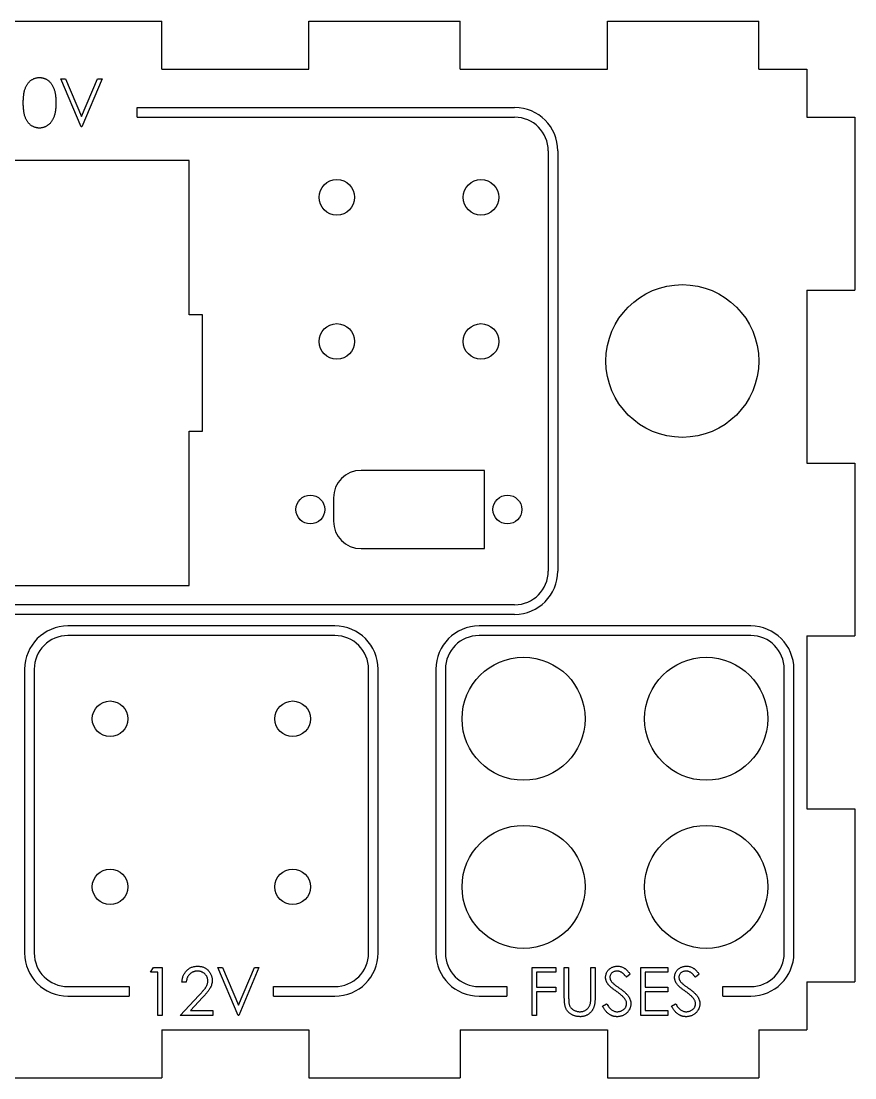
# Model space of a CAD drawing. Header units: millimetres. Extents: x -80 to 80, y -55 to 55.
# Drawn here: x -6.7 to 80, y -55 to 55 of the extents above; entities that cross this region are included whole.
import ezdxf

# ---------------------------------------------------------------- set-up
doc = ezdxf.new("R2010")
doc.units = ezdxf.units.MM

msp = doc.modelspace()

# ---------------------------------------------------------------- linework, layer by layer
at = {"color": 7, "linetype": 'Continuous', "lineweight": 25}
for p, q in [((-7.88, 55), (7.88, 55)), ((7.88, 50), (7.88, 55)), ((23.19, 55), (38.94, 55)), ((23.19, 50), (23.19, 55)), ((38.94, 50), (38.94, 55)), ((54.25, 55), (70, 55)), ((54.25, 50), (54.25, 55)), ((70, 50), (70, 55)), ((7.88, 50), (23.19, 50)), ((38.94, 50), (54.25, 50)), ((70, 50), (75, 50)), ((75, 50), (75, 45)), ((-0.49, 44), (-2.61, 49)), ((-2.61, 49), (-2.13, 49)), ((-2.13, 49), (-0.46, 45.06)), ((-0.46, 45.06), (1.2, 49)), ((1.69, 49), (-0.43, 44)), ((1.2, 49), (1.69, 49)), ((5.34, 45), (5.34, 46)), ((5.34, 46), (44.6, 46)), ((-0.43, 44), (-0.49, 44)), ((5.34, 45), (44.6, 45)), ((75, 45), (80, 45)), ((80, 45), (80, 27)), ((48.1, 41.5), (48.1, -2.25)), ((49.1, 41.5), (49.1, -2.25)), ((10.75, 40.5), (-67.5, 40.5)), ((10.75, 24.43), (10.75, 40.5)), ((75, 27), (75, 9)), ((75, 27), (80, 27)), ((12.12, 24.43), (10.75, 24.43)), ((12.12, 12.32), (12.12, 24.43)), ((10.75, 12.32), (12.12, 12.32)), ((10.75, -3.75), (10.75, 12.32)), ((75, 9), (80, 9)), ((80, 9), (80, -9)), ((41.45, 8.24), (28.62, 8.24)), ((41.45, 0.09), (41.45, 8.24)), ((25.75, 5.37), (25.75, 2.96)), ((28.62, 0.09), (41.45, 0.09)), ((-67.5, -3.75), (10.75, -3.75)), ((44.6, -5.75), (-68.92, -5.75)), ((44.6, -6.75), (-68.92, -6.75)), ((25.9, -7.96), (-1.88, -7.96)), ((69.16, -7.96), (40.9, -7.96)), ((25.9, -8.96), (-1.88, -8.96)), ((69.16, -8.96), (40.9, -8.96)), ((75, -9), (75, -27)), ((75, -9), (80, -9)), ((-6.38, -12.46), (-6.38, -42)), ((-5.38, -12.46), (-5.38, -42)), ((29.4, -42), (29.4, -12.46)), ((30.4, -42), (30.4, -12.46)), ((36.4, -12.46), (36.4, -42)), ((37.4, -12.46), (37.4, -42)), ((72.66, -42), (72.66, -12.46)), ((73.66, -42), (73.66, -12.46)), ((75, -27), (80, -27)), ((80, -27), (80, -45)), ((6.72, -44.01), (7.02, -43.5)), ((7.02, -43.5), (7.94, -43.5)), ((7.94, -43.5), (7.94, -48.5)), ((15.82, -48.5), (13.71, -43.5)), ((13.71, -43.5), (14.19, -43.5)), ((14.19, -43.5), (15.86, -47.44)), ((15.86, -47.44), (17.52, -43.5)), ((18, -43.5), (15.89, -48.5)), ((17.52, -43.5), (18, -43.5)), ((46.44, -48.5), (46.44, -43.5)), ((46.44, -43.5), (48.88, -43.5)), ((48.88, -43.5), (48.88, -44.01)), ((49.77, -46.52), (49.77, -43.5)), ((49.77, -43.5), (50.22, -43.5)), ((50.22, -43.5), (50.22, -46.5)), ((52.53, -46.5), (52.53, -43.5)), ((52.53, -43.5), (52.98, -43.5)), ((52.98, -43.5), (52.98, -46.52)), ((57.72, -48.5), (57.72, -43.5)), ((57.72, -43.5), (60.54, -43.5)), ((60.54, -43.5), (60.54, -44.01)), ((7.49, -44.01), (6.72, -44.01)), ((7.49, -48.5), (7.49, -44.01)), ((10.44, -45.04), (9.99, -45.04)), ((48.88, -44.01), (46.89, -44.01)), ((46.89, -44.01), (46.89, -45.55)), ((56.63, -44.22), (56.23, -44.53)), ((60.54, -44.01), (58.17, -44.01)), ((58.17, -44.01), (58.17, -45.55)), ((63.81, -44.22), (63.41, -44.53)), ((75, -45), (75, -50)), ((75, -45), (80, -45)), ((-1.88, -45.5), (4.51, -45.5)), ((4.51, -45.5), (4.51, -46.5)), ((19.51, -46.5), (19.51, -45.5)), ((19.51, -45.5), (25.9, -45.5)), ((40.9, -45.5), (43.78, -45.5)), ((43.78, -45.5), (43.78, -46.5)), ((46.89, -45.55), (48.88, -45.55)), ((48.88, -46.06), (46.89, -46.06)), ((46.89, -46.06), (46.89, -48.5)), ((48.88, -45.55), (48.88, -46.06)), ((58.17, -45.55), (60.54, -45.55)), ((60.54, -46.06), (58.17, -46.06)), ((58.17, -46.06), (58.17, -47.99)), ((60.54, -45.55), (60.54, -46.06)), ((66.28, -46.5), (66.28, -45.5)), ((66.28, -45.5), (69.16, -45.5)), ((-1.88, -46.5), (4.51, -46.5)), ((9.8, -48.5), (11.74, -46.43)), ((12.12, -46.65), (10.87, -47.99)), ((19.51, -46.5), (25.9, -46.5)), ((40.9, -46.5), (43.78, -46.5)), ((53.75, -47.54), (54.17, -47.28)), ((60.93, -47.54), (61.35, -47.28)), ((66.28, -46.5), (69.16, -46.5)), ((10.87, -47.99), (13.2, -47.99)), ((13.2, -47.99), (13.2, -48.5)), ((58.17, -47.99), (60.54, -47.99)), ((60.54, -47.99), (60.54, -48.5)), ((7.94, -48.5), (7.49, -48.5)), ((13.2, -48.5), (9.8, -48.5)), ((15.89, -48.5), (15.82, -48.5)), ((46.89, -48.5), (46.44, -48.5)), ((60.54, -48.5), (57.72, -48.5)), ((7.88, -50), (7.88, -55)), ((7.88, -50), (23.19, -50)), ((23.19, -50), (23.19, -55)), ((38.94, -50), (38.94, -55)), ((38.94, -50), (54.25, -50)), ((54.25, -50), (54.25, -55)), ((70, -50), (70, -55)), ((70, -50), (75, -50)), ((-7.88, -55), (7.88, -55)), ((23.19, -55), (38.94, -55)), ((54.25, -55), (70, -55))]:
    msp.add_line(p, q, dxfattribs=at)
for centre, radius in [((26.1, 36.66), 1.85), ((41.1, 36.66), 1.85), ((62.05, 19.62), 7.95), ((26.1, 21.66), 1.85), ((41.1, 21.66), 1.85), ((23.35, 4.16), 1.5), ((43.85, 4.16), 1.5), ((45.53, -17.62), 6.4), ((64.53, -17.62), 6.4), ((2.51, -17.62), 1.85), ((21.51, -17.62), 1.85), ((45.53, -35.12), 6.4), ((64.53, -35.12), 6.4), ((2.51, -35.12), 1.85), ((21.51, -35.12), 1.85)]:
    msp.add_circle(centre, radius, dxfattribs=at)
for centre, radius, start, end in [((44.6, 41.5), 4.5, 0, 90), ((44.6, 41.5), 3.5, 0, 90), ((28.62, 5.37), 2.87, 90, 180), ((28.62, 2.96), 2.87, 180, 270), ((44.6, -2.25), 3.5, 270, 0), ((44.6, -2.25), 4.5, 270, 0), ((-1.88, -12.46), 4.5, 90, 180), ((25.9, -12.46), 4.5, 0, 90), ((40.9, -12.46), 4.5, 90, 180), ((69.16, -12.46), 4.5, 0, 90), ((-1.88, -12.46), 3.5, 90, 180), ((25.9, -12.46), 3.5, 0, 90), ((40.9, -12.46), 3.5, 90, 180), ((69.16, -12.46), 3.5, 0, 90), ((-1.88, -42), 4.5, 180, 270), ((-1.88, -42), 3.5, 180, 270), ((25.9, -42), 4.5, 270, 0), ((25.9, -42), 3.5, 270, 0), ((40.9, -42), 4.5, 180, 270), ((40.9, -42), 3.5, 180, 270), ((69.16, -42), 4.5, 270, 0), ((69.16, -42), 3.5, 270, 0)]:
    msp.add_arc(centre, radius, start, end, dxfattribs=at)
for points, knots in [([(-6.52, 46.5), (-6.52, 46.58), (-6.52, 46.73), (-6.51, 46.96), (-6.49, 47.17), (-6.47, 47.37), (-6.44, 47.56), (-6.4, 47.73), (-6.36, 47.88), (-6.31, 48.03), (-6.25, 48.16), (-6.19, 48.28), (-6.13, 48.4), (-6.05, 48.51), (-5.98, 48.6), (-5.89, 48.69), (-5.81, 48.78), (-5.71, 48.85), (-5.61, 48.91), (-5.51, 48.97), (-5.41, 49.02), (-5.3, 49.06), (-5.19, 49.09), (-5.08, 49.11), (-4.96, 49.13), (-4.89, 49.13), (-4.85, 49.13)], [0, 0, 0, 0, 0.068595, 0.133246, 0.194313, 0.251279, 0.304513, 0.354235, 0.400481, 0.443411, 0.484015, 0.523252, 0.561042, 0.5979, 0.633518, 0.668314, 0.702496, 0.736685, 0.770293, 0.803437, 0.835913, 0.86846, 0.900847, 0.933467, 0.966258, 1, 1, 1, 1]), ([(-4.85, 49.13), (-4.81, 49.13), (-4.73, 49.13), (-4.61, 49.11), (-4.5, 49.09), (-4.39, 49.06), (-4.28, 49.02), (-4.17, 48.97), (-4.07, 48.92), (-3.97, 48.85), (-3.87, 48.77), (-3.78, 48.69), (-3.7, 48.6), (-3.62, 48.5), (-3.54, 48.39), (-3.47, 48.27), (-3.41, 48.14), (-3.35, 48), (-3.29, 47.86), (-3.25, 47.7), (-3.21, 47.53), (-3.18, 47.35), (-3.15, 47.15), (-3.13, 46.94), (-3.12, 46.72), (-3.12, 46.57), (-3.12, 46.5)], [0, 0, 0, 0, 0.033788, 0.067194, 0.099862, 0.132567, 0.165151, 0.197913, 0.231319, 0.265083, 0.299255, 0.334399, 0.369943, 0.406284, 0.444064, 0.482998, 0.523354, 0.565537, 0.609613, 0.656391, 0.705885, 0.758325, 0.813832, 0.872795, 0.934722, 1, 1, 1, 1]), ([(-4.85, 43.87), (-4.89, 43.87), (-4.96, 43.87), (-5.08, 43.89), (-5.19, 43.91), (-5.3, 43.94), (-5.41, 43.98), (-5.51, 44.03), (-5.61, 44.08), (-5.71, 44.15), (-5.8, 44.22), (-5.89, 44.3), (-5.97, 44.39), (-6.05, 44.49), (-6.12, 44.6), (-6.19, 44.71), (-6.25, 44.84), (-6.31, 44.97), (-6.36, 45.11), (-6.4, 45.27), (-6.44, 45.44), (-6.47, 45.63), (-6.49, 45.83), (-6.51, 46.04), (-6.52, 46.26), (-6.52, 46.42), (-6.52, 46.5)], [0, 0, 0, 0, 0.033787, 0.066622, 0.099285, 0.131361, 0.163585, 0.196104, 0.228902, 0.262158, 0.295991, 0.330218, 0.36506, 0.400951, 0.43762, 0.475708, 0.515381, 0.556414, 0.599765, 0.646424, 0.696431, 0.749782, 0.806573, 0.867436, 0.931887, 1, 1, 1, 1]), ([(-3.12, 46.5), (-3.12, 46.42), (-3.12, 46.27), (-3.13, 46.05), (-3.15, 45.85), (-3.18, 45.65), (-3.21, 45.47), (-3.25, 45.3), (-3.29, 45.15), (-3.34, 45), (-3.4, 44.86), (-3.47, 44.74), (-3.54, 44.62), (-3.61, 44.51), (-3.69, 44.41), (-3.78, 44.31), (-3.87, 44.23), (-3.97, 44.15), (-4.07, 44.09), (-4.17, 44.03), (-4.28, 43.98), (-4.39, 43.94), (-4.5, 43.91), (-4.61, 43.89), (-4.73, 43.87), (-4.81, 43.87), (-4.85, 43.87)], [0, 0, 0, 0, 0.065063, 0.126773, 0.185516, 0.240765, 0.29298, 0.34225, 0.388919, 0.432776, 0.474628, 0.514775, 0.553606, 0.591426, 0.628028, 0.663804, 0.698984, 0.733591, 0.767628, 0.801208, 0.834264, 0.866981, 0.89972, 0.932702, 0.966176, 1, 1, 1, 1]), ([(9.99, -45.04), (9.99, -44.98), (10, -44.86), (10.03, -44.69), (10.06, -44.53), (10.12, -44.37), (10.19, -44.23), (10.27, -44.09), (10.36, -43.96), (10.47, -43.84), (10.59, -43.73), (10.72, -43.63), (10.85, -43.55), (10.99, -43.49), (11.14, -43.44), (11.29, -43.4), (11.46, -43.38), (11.57, -43.37), (11.62, -43.37)], [0, 0, 0, 0, 0.068791, 0.135103, 0.198979, 0.261904, 0.323495, 0.385195, 0.446969, 0.509765, 0.572251, 0.633405, 0.693251, 0.752583, 0.812579, 0.873275, 0.93555, 1, 1, 1, 1]), ([(11.6, -43.88), (11.56, -43.89), (11.48, -43.89), (11.37, -43.9), (11.26, -43.93), (11.16, -43.96), (11.06, -44), (10.97, -44.05), (10.88, -44.12), (10.8, -44.19), (10.72, -44.27), (10.66, -44.35), (10.6, -44.45), (10.55, -44.55), (10.51, -44.66), (10.48, -44.78), (10.45, -44.91), (10.44, -44.99), (10.44, -45.04)], [0, 0, 0, 0, 0.064439, 0.126547, 0.186887, 0.245878, 0.304041, 0.362191, 0.420976, 0.48066, 0.5406, 0.600689, 0.661936, 0.724443, 0.789038, 0.856314, 0.926352, 1, 1, 1, 1]), ([(12.68, -44.9), (12.68, -44.86), (12.68, -44.8), (12.66, -44.7), (12.64, -44.6), (12.61, -44.51), (12.56, -44.42), (12.51, -44.34), (12.44, -44.26), (12.37, -44.18), (12.29, -44.11), (12.2, -44.05), (12.11, -44), (12.02, -43.96), (11.92, -43.92), (11.82, -43.9), (11.71, -43.89), (11.64, -43.89), (11.6, -43.88)], [0, 0, 0, 0, 0.061965, 0.122122, 0.180988, 0.239933, 0.299906, 0.359989, 0.421776, 0.486576, 0.551535, 0.615018, 0.677259, 0.73973, 0.80305, 0.866495, 0.931973, 1, 1, 1, 1]), ([(11.62, -43.37), (11.68, -43.37), (11.78, -43.38), (11.94, -43.4), (12.09, -43.43), (12.23, -43.48), (12.37, -43.54), (12.49, -43.62), (12.61, -43.71), (12.72, -43.81), (12.81, -43.92), (12.9, -44.04), (12.97, -44.17), (13.03, -44.3), (13.07, -44.43), (13.11, -44.57), (13.13, -44.71), (13.13, -44.81), (13.13, -44.86)], [0, 0, 0, 0, 0.069475, 0.136517, 0.200789, 0.26383, 0.325735, 0.387291, 0.449509, 0.512968, 0.576275, 0.63758, 0.697903, 0.757172, 0.816599, 0.876653, 0.93729, 1, 1, 1, 1]), ([(54.07, -44.54), (54.07, -44.49), (54.07, -44.38), (54.11, -44.23), (54.15, -44.08), (54.22, -43.94), (54.31, -43.82), (54.42, -43.7), (54.54, -43.61), (54.67, -43.52), (54.82, -43.46), (54.97, -43.41), (55.14, -43.38), (55.24, -43.37), (55.3, -43.37)], [0, 0, 0, 0, 0.083785, 0.16578, 0.24628, 0.327461, 0.408797, 0.489715, 0.571376, 0.655523, 0.741019, 0.826547, 0.911989, 1, 1, 1, 1]), ([(55.25, -43.88), (55.2, -43.89), (55.1, -43.89), (54.96, -43.93), (54.83, -43.98), (54.72, -44.06), (54.63, -44.16), (54.56, -44.27), (54.52, -44.39), (54.52, -44.47), (54.52, -44.52)], [0, 0, 0, 0, 0.143073, 0.275903, 0.402371, 0.528414, 0.650356, 0.765895, 0.880774, 1, 1, 1, 1]), ([(56.23, -44.53), (56.2, -44.49), (56.16, -44.43), (56.08, -44.35), (56.02, -44.27), (55.95, -44.2), (55.89, -44.14), (55.83, -44.09), (55.77, -44.05), (55.7, -44), (55.61, -43.95), (55.49, -43.91), (55.37, -43.89), (55.29, -43.89), (55.25, -43.88)], [0, 0, 0, 0, 0.098469, 0.189629, 0.274184, 0.352183, 0.423199, 0.488551, 0.548473, 0.60144, 0.701198, 0.799592, 0.898545, 1, 1, 1, 1]), ([(55.3, -43.37), (55.36, -43.37), (55.48, -43.38), (55.65, -43.41), (55.81, -43.47), (55.95, -43.54), (56.05, -43.6), (56.13, -43.66), (56.21, -43.73), (56.3, -43.81), (56.38, -43.9), (56.46, -44), (56.55, -44.1), (56.6, -44.18), (56.63, -44.22)], [0, 0, 0, 0, 0.107233, 0.213252, 0.31883, 0.426794, 0.483646, 0.543604, 0.608308, 0.677127, 0.750686, 0.828713, 0.91219, 1, 1, 1, 1]), ([(61.25, -44.54), (61.25, -44.49), (61.25, -44.38), (61.28, -44.23), (61.33, -44.08), (61.4, -43.94), (61.49, -43.82), (61.59, -43.7), (61.72, -43.61), (61.85, -43.52), (62, -43.46), (62.15, -43.41), (62.31, -43.38), (62.42, -43.37), (62.48, -43.37)], [0, 0, 0, 0, 0.083785, 0.16578, 0.24628, 0.327461, 0.408797, 0.489715, 0.571376, 0.655523, 0.741019, 0.826547, 0.911989, 1, 1, 1, 1]), ([(62.43, -43.88), (62.38, -43.89), (62.28, -43.89), (62.14, -43.93), (62.01, -43.98), (61.9, -44.06), (61.81, -44.16), (61.74, -44.27), (61.7, -44.39), (61.7, -44.47), (61.7, -44.52)], [0, 0, 0, 0, 0.143073, 0.275903, 0.402371, 0.528414, 0.650356, 0.765895, 0.880774, 1, 1, 1, 1]), ([(63.41, -44.53), (63.38, -44.49), (63.33, -44.43), (63.26, -44.35), (63.2, -44.27), (63.13, -44.2), (63.07, -44.14), (63.01, -44.09), (62.95, -44.05), (62.88, -44), (62.79, -43.95), (62.67, -43.91), (62.55, -43.89), (62.47, -43.89), (62.43, -43.88)], [0, 0, 0, 0, 0.098469, 0.189629, 0.274184, 0.352183, 0.423199, 0.488551, 0.548473, 0.60144, 0.701198, 0.799592, 0.898545, 1, 1, 1, 1]), ([(62.48, -43.37), (62.54, -43.37), (62.66, -43.38), (62.83, -43.41), (62.99, -43.47), (63.13, -43.54), (63.23, -43.6), (63.31, -43.66), (63.39, -43.73), (63.48, -43.81), (63.56, -43.9), (63.64, -44), (63.73, -44.1), (63.78, -44.18), (63.81, -44.22)], [0, 0, 0, 0, 0.107233, 0.213252, 0.31883, 0.426794, 0.483646, 0.543604, 0.608308, 0.677127, 0.750686, 0.828713, 0.91219, 1, 1, 1, 1]), ([(11.74, -46.43), (11.78, -46.38), (11.88, -46.29), (12, -46.15), (12.12, -46.02), (12.22, -45.9), (12.31, -45.79), (12.39, -45.7), (12.45, -45.61), (12.52, -45.5), (12.59, -45.38), (12.64, -45.22), (12.68, -45.06), (12.68, -44.95), (12.68, -44.9)], [0, 0, 0, 0, 0.110803, 0.212829, 0.306101, 0.390647, 0.466924, 0.534481, 0.593587, 0.644557, 0.7362, 0.825024, 0.911986, 1, 1, 1, 1]), ([(13.13, -44.86), (13.13, -44.93), (13.12, -45.07), (13.08, -45.27), (13.02, -45.47), (12.94, -45.62), (12.86, -45.75), (12.8, -45.86), (12.71, -45.97), (12.62, -46.09), (12.51, -46.22), (12.39, -46.36), (12.26, -46.5), (12.17, -46.6), (12.12, -46.65)], [0, 0, 0, 0, 0.098684, 0.195635, 0.292817, 0.391719, 0.444828, 0.504322, 0.570433, 0.642613, 0.72234, 0.807957, 0.900488, 1, 1, 1, 1]), ([(54.35, -45.3), (54.33, -45.27), (54.28, -45.21), (54.22, -45.12), (54.18, -45.03), (54.14, -44.93), (54.11, -44.84), (54.08, -44.74), (54.07, -44.64), (54.07, -44.57), (54.07, -44.54)], [0, 0, 0, 0, 0.1335068, 0.262559, 0.3882644, 0.5126674, 0.6337223, 0.7553939, 0.8775529, 1, 1, 1, 1]), ([(54.52, -44.52), (54.52, -44.54), (54.52, -44.6), (54.53, -44.68), (54.55, -44.76), (54.59, -44.83), (54.63, -44.91), (54.69, -45), (54.76, -45.08), (54.82, -45.13), (54.85, -45.16)], [0, 0, 0, 0, 0.107285, 0.214746, 0.322939, 0.434116, 0.553412, 0.686073, 0.834256, 1, 1, 1, 1]), ([(61.53, -45.3), (61.51, -45.27), (61.46, -45.21), (61.4, -45.12), (61.36, -45.03), (61.32, -44.93), (61.29, -44.84), (61.26, -44.74), (61.25, -44.64), (61.25, -44.57), (61.25, -44.54)], [0, 0, 0, 0, 0.1335068, 0.262559, 0.3882644, 0.5126674, 0.6337223, 0.7553939, 0.8775529, 1, 1, 1, 1]), ([(61.7, -44.52), (61.7, -44.54), (61.7, -44.6), (61.71, -44.68), (61.73, -44.76), (61.77, -44.83), (61.81, -44.91), (61.87, -45), (61.94, -45.08), (62, -45.13), (62.03, -45.16)], [0, 0, 0, 0, 0.107285, 0.214746, 0.322939, 0.434116, 0.553412, 0.686073, 0.834256, 1, 1, 1, 1]), ([(55.17, -45.98), (55.11, -45.94), (55.01, -45.87), (54.87, -45.76), (54.75, -45.67), (54.64, -45.58), (54.54, -45.5), (54.46, -45.43), (54.4, -45.36), (54.36, -45.32), (54.35, -45.3)], [0, 0, 0, 0, 0.181535, 0.347082, 0.495568, 0.628357, 0.74552, 0.845831, 0.930782, 1, 1, 1, 1]), ([(54.85, -45.16), (54.86, -45.17), (54.88, -45.2), (54.93, -45.23), (54.99, -45.28), (55.07, -45.34), (55.16, -45.41), (55.27, -45.48), (55.39, -45.57), (55.47, -45.63), (55.52, -45.66)], [0, 0, 0, 0, 0.052594, 0.124952, 0.218094, 0.333502, 0.468789, 0.624938, 0.801683, 1, 1, 1, 1]), ([(56.07, -46.78), (56.05, -46.75), (56, -46.69), (55.92, -46.6), (55.82, -46.51), (55.72, -46.41), (55.6, -46.31), (55.47, -46.2), (55.32, -46.09), (55.22, -46.02), (55.17, -45.98)], [0, 0, 0, 0, 0.090279, 0.18953, 0.299198, 0.418926, 0.548376, 0.688136, 0.839084, 1, 1, 1, 1]), ([(55.52, -45.66), (55.57, -45.7), (55.68, -45.78), (55.83, -45.89), (55.96, -46), (56.09, -46.11), (56.2, -46.22), (56.29, -46.32), (56.38, -46.42), (56.47, -46.55), (56.56, -46.7), (56.64, -46.89), (56.69, -47.08), (56.69, -47.21), (56.7, -47.28)], [0, 0, 0, 0, 0.096972, 0.187773, 0.272396, 0.351321, 0.424335, 0.491909, 0.554233, 0.611268, 0.716348, 0.81454, 0.908495, 1, 1, 1, 1]), ([(62.35, -45.98), (62.29, -45.94), (62.19, -45.87), (62.05, -45.76), (61.93, -45.67), (61.82, -45.58), (61.72, -45.5), (61.64, -45.43), (61.58, -45.36), (61.54, -45.32), (61.53, -45.3)], [0, 0, 0, 0, 0.181535, 0.347082, 0.495568, 0.628357, 0.74552, 0.845831, 0.930782, 1, 1, 1, 1]), ([(62.03, -45.16), (62.04, -45.17), (62.06, -45.2), (62.11, -45.23), (62.17, -45.28), (62.25, -45.34), (62.34, -45.41), (62.45, -45.48), (62.57, -45.57), (62.65, -45.63), (62.7, -45.66)], [0, 0, 0, 0, 0.052594, 0.124952, 0.218094, 0.333502, 0.468789, 0.624938, 0.801683, 1, 1, 1, 1]), ([(63.25, -46.78), (63.23, -46.75), (63.18, -46.69), (63.1, -46.6), (63, -46.51), (62.9, -46.41), (62.78, -46.31), (62.65, -46.2), (62.5, -46.09), (62.4, -46.02), (62.35, -45.98)], [0, 0, 0, 0, 0.090279, 0.18953, 0.299198, 0.418926, 0.548376, 0.688136, 0.839084, 1, 1, 1, 1]), ([(62.7, -45.66), (62.75, -45.7), (62.86, -45.78), (63.01, -45.89), (63.14, -46), (63.26, -46.11), (63.37, -46.22), (63.47, -46.32), (63.55, -46.42), (63.65, -46.55), (63.74, -46.7), (63.82, -46.89), (63.87, -47.08), (63.87, -47.21), (63.88, -47.28)], [0, 0, 0, 0, 0.096972, 0.187773, 0.272396, 0.351321, 0.424335, 0.491909, 0.554233, 0.611268, 0.716348, 0.81454, 0.908495, 1, 1, 1, 1]), ([(49.86, -47.57), (49.86, -47.55), (49.84, -47.49), (49.82, -47.39), (49.81, -47.28), (49.79, -47.16), (49.79, -47.02), (49.78, -46.87), (49.77, -46.7), (49.77, -46.58), (49.77, -46.52)], [0, 0, 0, 0, 0.07813, 0.169465, 0.274335, 0.39211, 0.523687, 0.668365, 0.827132, 1, 1, 1, 1]), ([(50.22, -46.5), (50.22, -46.54), (50.22, -46.62), (50.22, -46.73), (50.23, -46.84), (50.23, -46.92), (50.23, -47), (50.23, -47.07), (50.24, -47.12), (50.24, -47.15), (50.24, -47.16)], [0, 0, 0, 0, 0.191079, 0.362605, 0.516099, 0.650038, 0.765977, 0.862374, 0.940842, 1, 1, 1, 1]), ([(50.24, -47.16), (50.25, -47.21), (50.26, -47.3), (50.3, -47.43), (50.35, -47.55), (50.41, -47.65), (50.49, -47.75), (50.59, -47.84), (50.7, -47.91), (50.83, -47.99), (50.97, -48.04), (51.11, -48.08), (51.26, -48.11), (51.35, -48.11), (51.4, -48.12)], [0, 0, 0, 0, 0.086315, 0.167766, 0.244433, 0.318135, 0.391884, 0.470068, 0.553904, 0.644339, 0.736875, 0.826168, 0.913679, 1, 1, 1, 1]), ([(51.4, -48.12), (51.44, -48.11), (51.52, -48.11), (51.64, -48.09), (51.76, -48.06), (51.88, -48.01), (51.98, -47.96), (52.08, -47.89), (52.17, -47.81), (52.26, -47.72), (52.33, -47.62), (52.39, -47.52), (52.44, -47.4), (52.47, -47.31), (52.48, -47.27)], [0, 0, 0, 0, 0.082891, 0.165303, 0.247762, 0.331528, 0.41528, 0.496366, 0.577151, 0.657783, 0.739322, 0.823793, 0.909476, 1, 1, 1, 1]), ([(52.98, -46.52), (52.98, -46.57), (52.98, -46.68), (52.97, -46.84), (52.96, -46.98), (52.95, -47.12), (52.93, -47.25), (52.91, -47.38), (52.88, -47.49), (52.85, -47.6), (52.82, -47.71), (52.77, -47.8), (52.72, -47.9), (52.66, -47.99), (52.6, -48.08), (52.52, -48.16), (52.44, -48.25), (52.35, -48.32), (52.25, -48.4), (52.15, -48.46), (52.04, -48.51), (51.93, -48.55), (51.81, -48.59), (51.68, -48.61), (51.56, -48.63), (51.47, -48.63), (51.43, -48.63)], [0, 0, 0, 0, 0.054858, 0.107059, 0.156978, 0.203992, 0.248492, 0.290483, 0.330489, 0.367886, 0.403858, 0.440009, 0.476295, 0.512792, 0.550485, 0.588381, 0.627645, 0.667979, 0.708433, 0.748602, 0.789088, 0.829461, 0.870371, 0.912214, 0.955547, 1, 1, 1, 1]), ([(52.48, -47.27), (52.48, -47.25), (52.49, -47.22), (52.5, -47.15), (52.51, -47.07), (52.52, -46.98), (52.52, -46.88), (52.53, -46.76), (52.53, -46.63), (52.53, -46.54), (52.53, -46.5)], [0, 0, 0, 0, 0.069835, 0.155621, 0.257802, 0.373811, 0.506402, 0.655564, 0.820079, 1, 1, 1, 1]), ([(54.17, -47.28), (54.21, -47.35), (54.29, -47.47), (54.41, -47.64), (54.54, -47.79), (54.68, -47.91), (54.82, -48), (54.96, -48.07), (55.11, -48.11), (55.22, -48.11), (55.27, -48.12)], [0, 0, 0, 0, 0.159004, 0.304646, 0.438547, 0.562322, 0.677433, 0.786897, 0.893611, 1, 1, 1, 1]), ([(55.27, -48.12), (55.31, -48.11), (55.4, -48.11), (55.53, -48.09), (55.65, -48.05), (55.77, -48), (55.88, -47.94), (55.98, -47.86), (56.06, -47.78), (56.13, -47.69), (56.18, -47.59), (56.22, -47.48), (56.24, -47.38), (56.25, -47.3), (56.25, -47.27)], [0, 0, 0, 0, 0.091264, 0.18093, 0.270088, 0.360156, 0.448343, 0.532666, 0.613834, 0.693982, 0.772716, 0.849335, 0.923967, 1, 1, 1, 1]), ([(56.7, -47.28), (56.7, -47.32), (56.69, -47.41), (56.67, -47.54), (56.64, -47.67), (56.59, -47.79), (56.54, -47.91), (56.46, -48.02), (56.38, -48.13), (56.28, -48.23), (56.18, -48.32), (56.06, -48.4), (55.94, -48.47), (55.82, -48.53), (55.69, -48.57), (55.55, -48.61), (55.41, -48.63), (55.32, -48.63), (55.27, -48.63)], [0, 0, 0, 0, 0.061484, 0.121775, 0.18092, 0.240256, 0.300114, 0.361146, 0.423501, 0.488669, 0.553954, 0.617581, 0.680238, 0.742187, 0.804663, 0.868259, 0.93302, 1, 1, 1, 1]), ([(56.25, -47.27), (56.25, -47.23), (56.24, -47.14), (56.21, -47.02), (56.15, -46.89), (56.1, -46.82), (56.07, -46.78)], [0, 0, 0, 0, 0.2347234, 0.4771583, 0.7285563, 1, 1, 1, 1]), ([(61.35, -47.28), (61.39, -47.35), (61.46, -47.47), (61.59, -47.64), (61.72, -47.79), (61.86, -47.91), (62, -48), (62.14, -48.07), (62.29, -48.11), (62.4, -48.11), (62.45, -48.12)], [0, 0, 0, 0, 0.159004, 0.304646, 0.438547, 0.562322, 0.677433, 0.786897, 0.893611, 1, 1, 1, 1]), ([(62.45, -48.12), (62.49, -48.11), (62.58, -48.11), (62.71, -48.09), (62.83, -48.05), (62.95, -48), (63.06, -47.94), (63.16, -47.86), (63.24, -47.78), (63.31, -47.69), (63.36, -47.59), (63.4, -47.48), (63.42, -47.38), (63.43, -47.3), (63.43, -47.27)], [0, 0, 0, 0, 0.091264, 0.18093, 0.270088, 0.360156, 0.448343, 0.532666, 0.613834, 0.693982, 0.772716, 0.849335, 0.923967, 1, 1, 1, 1]), ([(63.88, -47.28), (63.88, -47.32), (63.87, -47.41), (63.85, -47.54), (63.82, -47.67), (63.77, -47.79), (63.72, -47.91), (63.64, -48.02), (63.56, -48.13), (63.46, -48.23), (63.35, -48.32), (63.24, -48.4), (63.12, -48.47), (63, -48.53), (62.87, -48.57), (62.73, -48.61), (62.59, -48.63), (62.5, -48.63), (62.45, -48.63)], [0, 0, 0, 0, 0.061484, 0.121775, 0.18092, 0.240256, 0.300114, 0.361146, 0.423501, 0.488669, 0.553954, 0.617581, 0.680238, 0.742187, 0.804663, 0.868259, 0.93302, 1, 1, 1, 1]), ([(63.43, -47.27), (63.43, -47.23), (63.42, -47.14), (63.38, -47.02), (63.33, -46.89), (63.28, -46.82), (63.25, -46.78)], [0, 0, 0, 0, 0.234723, 0.477158, 0.728556, 1, 1, 1, 1]), ([(51.43, -48.63), (51.38, -48.63), (51.28, -48.62), (51.14, -48.61), (51.01, -48.59), (50.88, -48.56), (50.76, -48.52), (50.64, -48.47), (50.53, -48.41), (50.42, -48.34), (50.32, -48.27), (50.23, -48.19), (50.15, -48.1), (50.07, -48), (50.01, -47.91), (49.95, -47.8), (49.9, -47.69), (49.88, -47.61), (49.86, -47.57)], [0, 0, 0, 0, 0.071175, 0.139644, 0.206317, 0.271373, 0.335418, 0.398076, 0.460608, 0.52297, 0.584716, 0.644895, 0.704291, 0.762998, 0.821087, 0.880104, 0.939388, 1, 1, 1, 1]), ([(55.27, -48.63), (55.23, -48.63), (55.16, -48.63), (55.04, -48.61), (54.94, -48.6), (54.83, -48.57), (54.73, -48.53), (54.63, -48.49), (54.53, -48.44), (54.43, -48.38), (54.34, -48.31), (54.25, -48.23), (54.16, -48.14), (54.08, -48.04), (53.99, -47.93), (53.91, -47.81), (53.83, -47.68), (53.77, -47.58), (53.75, -47.54)], [0, 0, 0, 0, 0.057208, 0.113696, 0.169178, 0.224159, 0.27872, 0.333794, 0.389241, 0.445822, 0.503704, 0.564294, 0.627975, 0.695038, 0.765373, 0.839611, 0.917538, 1, 1, 1, 1]), ([(62.45, -48.63), (62.41, -48.63), (62.34, -48.63), (62.22, -48.61), (62.12, -48.6), (62.01, -48.57), (61.91, -48.53), (61.81, -48.49), (61.71, -48.44), (61.61, -48.38), (61.52, -48.31), (61.43, -48.23), (61.34, -48.14), (61.25, -48.04), (61.17, -47.93), (61.09, -47.81), (61, -47.68), (60.95, -47.58), (60.93, -47.54)], [0, 0, 0, 0, 0.057208, 0.113696, 0.169178, 0.224159, 0.27872, 0.333794, 0.389241, 0.445822, 0.503704, 0.564294, 0.627975, 0.695038, 0.765373, 0.839611, 0.917538, 1, 1, 1, 1])]:
    msp.add_open_spline(points, degree=3, knots=knots, dxfattribs=at)

doc.saveas('drawing.dxf')
